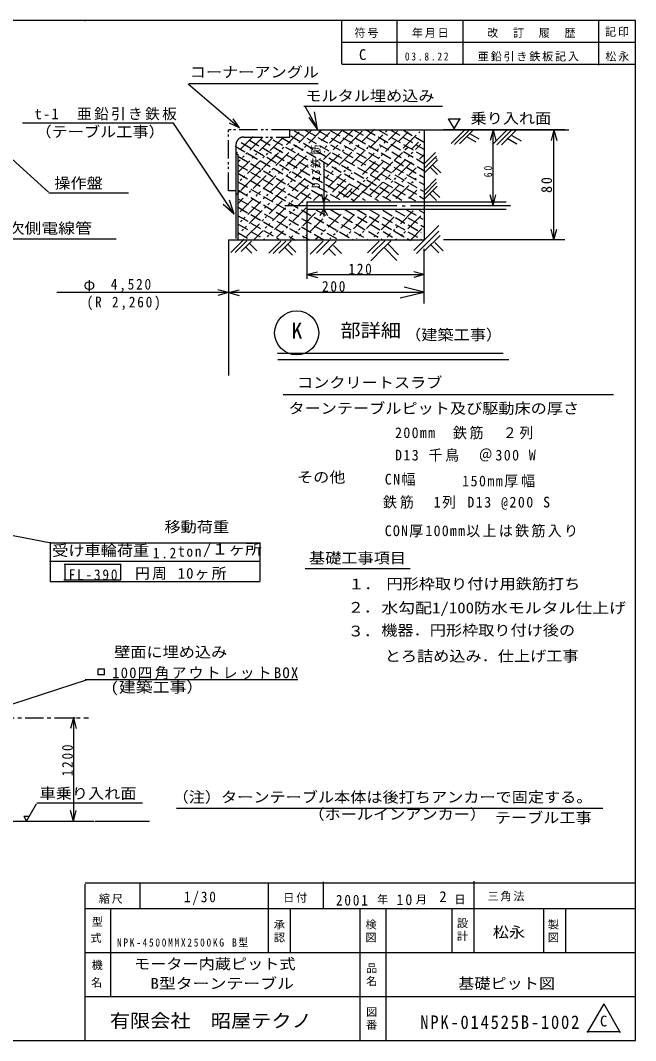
# Model space of a CAD drawing. Units: millimetres, scale not verified. Extents: x -5636 to 5974, y -4212 to 4128.
# Drawn here: x 945 to 5974, y -4212 to 4128 of the extents above; entities that cross this region are included whole.
import ezdxf
from ezdxf.enums import TextEntityAlignment as Align

# ---------------------------------------------------------------- set-up
doc = ezdxf.new("R2010")
doc.units = ezdxf.units.MM
doc.header["$LTSCALE"] = 30
for name, pattern in [('CHAIN1', [8, 5, -1, 1, -1]), ('DASHED3', [4, 3, -1]), ('DOUBLE_CHAIN1', [8.8, 5, -1, 0.6, -0.6, 0.6, -1])]:
    doc.linetypes.add(name, pattern=pattern)
doc.layers.add('0-0', color=7, linetype='Continuous')
doc.styles.add('@ＭＳ ゴシック', font='')
doc.styles.add('ＭＳ ゴシック', font='')
doc.styles.get('@ＭＳ ゴシック').set_extended_font_data('@MS Gothic')
doc.styles.get('ＭＳ ゴシック').set_extended_font_data('MS Gothic')

msp = doc.modelspace()

# ---------------------------------------------------------------- linework, layer by layer
at = {"layer": '0-0'}
for p, q in [((2847.49, 4127.81), (-5636.25, 4127.81)), ((1473.75, 4120.31), (1473.75, 4127.81)), ((5973.75, 4127.81), (2027.77, 4127.81)), ((3573.75, 3773.2), (3573.75, 4127.81)), ((4023.75, 3773.2), (4023.75, 4127.81)), ((4563.75, 3766.87), (4563.75, 4127.81)), ((5673.75, 3760.53), (5673.75, 4127.81)), ((5973.75, 3947.81), (3573.75, 3947.81)), ((5973.75, 3767.81), (3573.75, 3767.81)), ((2324.95, 3612.7), (3378.47, 3612.7)), ((3260.96, 3427.75), (4396.24, 3427.75)), ((3266.6, 3431.01), (3356.27, 3272.36)), ((3374.94, 3237.85), (3349.18, 3380.72)), ((2195.96, 3288.9), (962.71, 3288.9)), ((2692.1, 2544.69), (2195.96, 3288.9)), ((2736.62, 3249.72), (2685.58, 3323.85)), ((3372.6, 3237.85), (3304.68, 3333.87)), ((4443.08, 3323.52), (4490.3, 3241.74)), ((4445.54, 3323.52), (4541.27, 3323.52)), ((4492.18, 3240.06), (4541.05, 3324.72)), ((3144.79, 3233.62), (5428.12, 3233.62)), ((4246.88, 3233.62), (4246.88, 2333.93)), ((5396.02, 3233.62), (4404.99, 3233.62)), ((4581.37, 3236.99), (4466.52, 3122.14)), ((4615.09, 3233.62), (4494.8, 3113.32)), ((4648.81, 3233.62), (4534.11, 3118.91)), ((4591.49, 3179.66), (4667.25, 3135.92)), ((4615.09, 3203.27), (4692.19, 3158.75)), ((4718.61, 3233.62), (4821.85, 3233.62)), ((4808.61, 3233.62), (4785.32, 3146.68)), ((4921.74, 3230.25), (4804.83, 3113.33)), ((4808.61, 2615.62), (4808.61, 3233.62)), ((4808.61, 3233.62), (4831.9, 3146.68)), ((4958.56, 3230.25), (4839, 3110.68)), ((4997.83, 3230.25), (4878.47, 3110.89)), ((4961.01, 3186.06), (5037.12, 3142.12)), ((5306.02, 3233.62), (5282.72, 3146.68)), ((5306.02, 2333.93), (5306.02, 3233.62)), ((5306.02, 3233.62), (5329.31, 3146.68)), ((718.11, 3139.06), (1174.05, 2722.96)), ((4924.19, 3163.97), (5003.79, 3118.02)), ((2706.89, 3033.62), (2721.9, 3033.62)), ((2706.9, 3033.62), (2706.9, 2345.15)), ((2721.9, 3033.62), (2721.9, 2335.74)), ((4244.15, 3027.91), (4208.7, 2992.46)), ((4338.57, 3048.14), (4245.82, 2955.39)), ((4345.31, 3017.79), (4254.01, 2926.49)), ((3424.69, 2970.58), (3424.69, 2525.45)), ((4355.43, 2987.44), (4249.19, 2881.2)), ((4294.73, 2926.74), (4353.96, 2867.51)), ((4314.96, 2946.98), (4380.92, 2881.02)), ((4348.68, 2994.19), (4341.94, 3000.93)), ((4352.26, 2773.68), (4248.44, 2669.86)), ((4347.35, 2803.14), (4249.77, 2705.56)), ((4344.9, 2832.6), (4252.78, 2740.47)), ((1178.48, 2718.54), (1829.18, 2718.54)), ((3423.75, 2647.11), (3407.97, 2707.16)), ((3424.44, 2646.77), (3455.66, 2705.79)), ((4290.9, 2709.86), (4345.12, 2655.64)), ((4320.35, 2731.96), (4373.26, 2679.05)), ((4808.61, 2615.62), (4785.32, 2702.56)), ((4808.61, 2615.62), (4831.9, 2702.56)), ((2692.1, 2544.69), (2601.96, 2623.91)), ((2692.1, 2544.69), (2653.65, 2658.36)), ((3107.7, 2615.62), (4021.88, 2615.62)), ((3286.88, 2645.62), (3286.88, 2585.62)), ((3286.88, 2645.62), (4915.22, 2645.62)), ((3286.88, 2585.62), (4915.22, 2585.62)), ((3424.69, 2586.15), (3393.01, 2531.28)), ((4065.42, 2613.12), (4089.02, 2613.12)), ((4134.38, 2615.62), (4950, 2615.62)), ((4718.61, 2615.62), (4821.85, 2615.62)), ((3287.2, 2580.03), (3287.2, 2016.26)), ((3428.06, 2582.77), (3456.12, 2534.17)), ((4365.55, 2451.26), (4162.3, 2248.01)), ((5306.02, 2333.93), (5282.72, 2420.86)), ((5306.02, 2333.93), (5329.31, 2420.86)), ((370.13, 2341.52), (1727.48, 2341.52)), ((4365.55, 2404.05), (4182.45, 2220.95)), ((4375.66, 2370.32), (4249.19, 2243.85)), ((2646.3, 2333.62), (4247.8, 2333.62)), ((2646.3, 2333.62), (2646.3, 1224.29)), ((2763.67, 2329.12), (2665.61, 2231.07)), ((2795.53, 2326.67), (2699.93, 2231.07)), ((2834.75, 2324.22), (2750.18, 2239.65)), ((2790.63, 2270.29), (2837.2, 2223.71)), ((2820.05, 2302.16), (2877.65, 2244.55)), ((3074.98, 2324.22), (2975.7, 2224.94)), ((3114.2, 2324.22), (3011.25, 2221.26)), ((3158.32, 2326.67), (3057.82, 2226.17)), ((3109.3, 2267.84), (3168.13, 2209.01)), ((3131.36, 2299.7), (3197.54, 2233.52)), ((3420.61, 2324.22), (3313.98, 2217.59)), ((3469.64, 2329.12), (3366.68, 2226.17)), ((3526.02, 2321.77), (3419.39, 2215.14)), ((3469.64, 2258.03), (3521.12, 2206.56)), ((3503.96, 2287.45), (3570.14, 2221.26)), ((3879, 2324.22), (3783.4, 2228.62)), ((3908.42, 2262.94), (3809.14, 2163.66)), ((3923.13, 2326.67), (3818.95, 2222.49)), ((3972.15, 2326.67), (3859.39, 2213.91)), ((3920.68, 2267.84), (4022.41, 2166.11)), ((3950.09, 2297.25), (4037.11, 2210.23)), ((4246.88, 1812.16), (4246.88, 2259.7)), ((4298.1, 2296.13), (4365.63, 2228.6)), ((4331.82, 2312.99), (4401.47, 2243.35)), ((5396.02, 2333.93), (4404.99, 2333.93)), ((3287.2, 2050.43), (3374.13, 2073.73)), ((3287.2, 2050.43), (4246.88, 2050.43)), ((3287.2, 2050.43), (3374.13, 2027.14)), ((4246.88, 2050.43), (4159.94, 2073.73)), ((4246.88, 2050.43), (4159.94, 2027.14)), ((2646.24, 1902.27), (2559.26, 1925.35)), ((2646.16, 1902.11), (2733, 1925.75)), ((4244.99, 1906.15), (4083.21, 1947.75)), ((4246.88, 1902.16), (1244.27, 1902.16)), ((2646.24, 1902.27), (2559.37, 1878.77)), ((2646.24, 1902.27), (2612.4, 1902.19)), ((2646.16, 1902.11), (2666.15, 1902.19)), ((2646.16, 1902.11), (2733.19, 1879.16)), ((4246.77, 1902.61), (4050.34, 1856.35)), ((3046.31, 1406.25), (4891.26, 1406.25)), ((3048.61, 1356.49), (4936.51, 1356.49)), ((3093.75, 1068.75), (5793.75, 1068.75)), ((326.05, 23.48), (1197.53, -143.13)), ((1186.91, -143.27), (2905.2, -143.27)), ((2902.86, -145.61), (2902.86, -454.2)), ((1184.57, -292.89), (2905.2, -292.89)), ((1304.06, -316.52), (1768.24, -316.52)), ((1307.48, -314.81), (1307.48, -439.39)), ((1764.82, -316.52), (1764.82, -444.51)), ((3272.29, -353.29), (4131.97, -353.29)), ((1300.65, -446.22), (1766.53, -446.22)), ((527.76, -1575.2), (1493.12, -1260.99)), ((1475.05, -1259.69), (3212.04, -1259.69)), ((1288.56, -1574.42), (1392.34, -1574.42)), ((1378.56, -1574.42), (1355.26, -1661.35)), ((1378.56, -1569.13), (1378.56, -2418.75)), ((1378.56, -1574.42), (1401.85, -1661.35)), ((995.46, -2418.7), (1077.79, -2276.1)), ((1079.83, -2269.28), (1944.34, -2269.28)), ((1378.56, -2418.75), (1355.26, -2331.82)), ((1378.56, -2418.75), (1401.85, -2331.82)), ((2220.23, -2312.73), (5705.64, -2312.73)), ((972.68, -2378.54), (995.7, -2418.41)), ((973.46, -2378.54), (1019.01, -2378.54)), ((1554.72, -2417.86), (2000.27, -2417.86)), ((-5357.88, -2418.75), (1546.88, -2418.75)), ((1288.56, -2418.75), (1392.34, -2418.75)), ((3423.75, -3128.48), (3423.75, -2914.41)), ((4653.75, -3496.02), (4653.75, -2908.48)), ((1473.75, -4212.19), (1473.75, -2932.19)), ((1474.21, -2922.19), (5973.75, -2922.19)), ((1923.75, -3128.48), (1923.75, -2926.26)), ((2973.75, -3496.02), (2973.75, -2922.16)), ((3153.75, -2923.37), (3153.75, -2922.16)), ((4653.75, -3128.48), (4653.75, -2920.34)), ((1475.32, -3132.19), (5973.75, -3132.19)), ((1683.75, -3846.52), (1683.75, -3128.48)), ((3153.75, -3496.02), (3153.75, -3133.93)), ((3723.75, -4212.19), (3723.75, -3135.94)), ((3933.75, -4212.19), (3933.75, -3135.94)), ((4473.75, -3496.02), (4473.75, -3136.79)), ((5223.75, -3496.02), (5223.75, -3136.79)), ((5403.75, -3496.02), (5403.75, -3136.79)), ((1473.6, -3492.19), (5973.75, -3492.19)), ((1473.6, -3852.19), (5973.75, -3852.19)), ((5713.93, -3912.06), (5578.93, -4145.89)), ((5713.93, -3912.06), (5848.93, -4145.89)), ((5576.48, -4138.68), (5846.48, -4138.68))]:
    msp.add_line(p, q, dxfattribs=at)
at = {"layer": '0-0', "linetype": 'DOUBLE_CHAIN1'}
for p, q in [((3148.09, 3234.25), (2646.9, 3234.25)), ((2646.9, 2734.01), (2646.9, 3234.25)), ((3225.25, 3216.97), (2699.49, 2691.21)), ((2847.05, 3178.18), (2706.4, 3037.54)), ((2927.54, 3173.82), (2723.68, 2969.95)), ((3093.47, 3170.04), (2724.86, 2801.43)), ((3327.24, 3234.11), (2725.36, 2632.23)), ((3407.73, 3229.74), (2726, 2548.02)), ((2771.9, 3174.25), (3148.09, 3174.25)), ((3146.9, 3169.22), (3146.9, 3234.25)), ((3474.98, 3212.14), (3407.13, 3144.29)), ((3667.38, 3234.84), (3424.14, 2991.6)), ((3576.97, 3229.28), (3424.74, 3077.05)), ((3739.59, 3222.2), (3440.1, 2922.7)), ((3839.93, 3237.68), (3441.15, 2838.9)), ((3801.02, 3086.27), (3946.19, 3231.43)), ((3953.1, 3148.48), (4027.41, 3222.79)), ((4039.51, 3141.57), (4113.82, 3215.88)), ((4074.07, 3082.81), (4208.87, 3217.61)), ((2706.9, 3109.25), (2706.9, 2335.01)), ((3006.37, 3167.79), (2723.29, 2884.71)), ((3462.3, 2764.83), (3792.18, 3094.71)), ((3731.9, 2937.65), (3930.84, 3136.59)), ((3742.26, 2868.52), (4013.35, 3139.61)), ((3801.02, 2699.16), (4217.68, 3115.82)), ((4146.65, 3079.36), (4200.23, 3132.93)), ((3283.03, 3020.19), (2722.09, 2459.25)), ((3054.82, 3046.54), (2724.45, 2716.17)), ((3434.65, 3055.16), (3429.47, 3049.98)), ((3294.02, 2946.33), (2725.08, 2377.39)), ((3620.17, 2680.76), (3925.45, 2986.04)), ((3663.09, 2644.18), (4004.95, 2986.04)), ((3849.41, 2674.97), (4155.3, 2980.85)), ((3935.82, 2678.42), (4179.49, 2922.09)), ((3271.91, 2839.37), (2768.6, 2336.05)), ((3496.87, 2723.35), (3655.86, 2882.35)), ((4015.31, 2671.51), (4188.13, 2844.33)), ((3299.45, 2782.05), (2852.1, 2334.7)), ((3527.97, 2685.33), (3650.67, 2808.03)), ((3586.73, 2681.88), (3657.58, 2752.73)), ((2705.37, 2734.25), (2646.9, 2734.25)), ((3313.74, 2711.49), (2951.37, 2349.12)), ((3394.23, 2707.12), (3341.99, 2654.88)), ((4119, 2671.51), (4186.4, 2738.91)), ((3281.81, 2594.7), (3038.9, 2351.8)), ((3358.61, 2553.99), (3149.51, 2344.89)), ((3417.37, 2505.61), (3260.11, 2348.34)), ((3565.99, 2543.63), (3358.61, 2336.25)), ((3669.68, 2536.71), (3474.4, 2341.43)), ((3773.37, 2529.8), (3593.64, 2350.07)), ((3880.52, 2533.26), (3692.15, 2344.89)), ((4001.49, 2522.89), (3830.4, 2351.8)), ((4157.02, 2571.28), (3942.73, 2356.98)), ((4219.24, 2529.8), (4032.6, 2343.16)), ((4226.15, 2426.11), (4138.01, 2337.97)), ((2758.76, 2321.77), (2759.99, 2322.99))]:
    msp.add_line(p, q, dxfattribs=at)
at = {"layer": '0-0', "linetype": 'DASHED3'}
for p, q in [((3074.74, 3172.32), (3969.83, 2655.54)), ((3154.64, 3183.92), (4070.85, 2654.95)), ((3181.82, 3225.96), (4175.98, 2651.99)), ((3272.97, 3231.07), (4244, 2670.45)), ((3381.48, 3226.16), (4237.19, 2732.12)), ((3477.74, 3228.32), (4243.63, 2786.13)), ((3583.51, 3224.99), (4241.2, 2845.27)), ((3668.9, 3233.42), (4244.25, 2901.24)), ((3766.17, 3235), (4244.2, 2959.01)), ((3868.56, 3233.62), (4243.51, 3017.14)), ((3968.21, 3233.82), (4242.45, 3075.49)), ((4070.59, 3232.44), (4241.39, 3133.84)), ((2701.14, 3099.34), (3470.87, 2654.94)), ((2750.43, 3128.62), (3580.38, 2649.44)), ((2816.82, 3148.02), (3671.9, 2654.34)), ((2908.34, 3152.92), (3763.04, 2659.45)), ((3009.08, 3152.49), (3869.18, 2655.91)), ((3749.18, 2730.27), (4108.1, 3089.19)), ((2723.29, 3017.27), (3347.22, 2657.04)), ((2722.8, 2948.27), (3254.45, 2641.32)), ((2722.76, 2879.01), (3666.67, 2334.04)), ((2723.78, 2809.14), (3547.77, 2333.41)), ((2724.16, 2739.64), (3426.5, 2334.14)), ((2724.79, 2600.71), (3193.09, 2330.34)), ((2729.08, 2667.51), (3307.6, 2333.51)), ((2725.56, 2530.99), (3056.83, 2339.73)), ((3361.01, 2579.8), (3782.56, 2336.42)), ((3478.9, 2581.02), (3901.46, 2337.05)), ((3597.8, 2581.65), (4020.72, 2337.48)), ((3692.69, 2584.6), (4134.99, 2329.24)), ((3801.21, 2579.69), (4228.51, 2332.98)), ((3906.97, 2576.36), (4220.98, 2395.07)), ((4009.36, 2574.98), (4245.98, 2438.37)), ((4101.88, 2579.3), (4234.57, 2502.69)), ((4205.27, 2577.34), (4243.75, 2555.13)), ((2724.28, 2462.44), (2939.48, 2338.19)), ((2723.01, 2393.89), (2822.25, 2336.59))]:
    msp.add_line(p, q, dxfattribs=at)
at = {"layer": '0-0', "linetype": 'CHAIN1'}
msp.add_line((503.99, -1574.42), (1502.2, -1574.42), dxfattribs=at)
at = {"layer": '0-0'}
for points in [[(-5636.25, -4212.19), (5973.75, -4212.19), (5973.75, 4127.81)], [(2316.1, 3608.27), (2736.62, 3249.72), (2655.36, 3288.4)], [(1189.25, -138.59), (1189.25, -458.76), (2905.2, -458.76)]]:
    msp.add_lwpolyline(points, dxfattribs=at)
msp.add_lwpolyline([(1630.87, -1222.19), (1580.87, -1222.19), (1580.87, -1172.19), (1630.87, -1172.19)], close=True, dxfattribs=at)
msp.add_circle((3203.63, 1573.21), 180, dxfattribs=at)
at = {"layer": '0-0', "linetype": 'DOUBLE_CHAIN1'}
msp.add_arc((2771.9, 3109.25), 65, 90, 180, dxfattribs=at)

# ---------------------------------------------------------------- texts
at = {"layer": '0-0', "style": 'ＭＳ ゴシック'}
for s, height, p in [('C', 87.98, (3712.72, 3777.95)), ('Φ', 87.98, (1461.27, 1888.62)), ('2', 87.98, (4369.18, -3105.31)), ('型', 65.98, (1528.99, -3294.48)), ('式', 65.98, (1518.43, -3426.45)), ('機', 65.98, (1528.99, -3648.17)), ('名', 65.98, (1523.71, -3790.7)), ('C', 87.98, (5682.49, -4122.69))]:
    msp.add_text(s, height=height, dxfattribs=at).set_placement(p, align=Align.BOTTOM_LEFT)
for s, height, width, p in [('コーナーアングル', 87.98, 1.1, (2329.38, 3634.83)), ('モルタル埋め込み', 87.98, 1.1, (3274.24, 3440.93)), ('乗り入れ面', 87.98, 1.1, (4624.73, 3257.25)), ('（テーブル工事）', 87.98, 1.1, (1069.02, 3147.14)), ('操作盤', 87.98, 1.1, (1222.74, 2727.39)), ('2次側電線管', 87.98, 1.15, (771.36, 2358.6)), ('部詳細', 110, 1.1, (3561.17, 1505.74)), ('（建築工事）', 87.98, 1.1, (4090.35, 1487.4)), ('コンクリートスラブ', 87.98, 1.1, (3206.25, 1096.88)), ('ターンテーブルピット及び駆動床の厚さ', 87.98, 1.1, (3135.94, 885.94)), ('その他', 87.98, 1.1, (3206.25, 323.44)), ('移動荷重', 87.98, 1.1, (2122.98, -82.71)), ('受け車輪荷重', 87.98, 1.1, (1205.61, -276.52)), ('/１ヶ所', 87.98, 1.15, (2437.64, -264.83)), ('基礎工事項目', 87.98, 1.1, (3304.69, -337.5)), ('１．', 87.98, 1.1, (3624.61, -550.59)), ('円形枠取り付け用鉄筋打ち', 87.98, 1.1, (3937.5, -548.44)), ('２．', 87.98, 1.1, (3621.09, -740.85)), ('水勾配1/100防水モルタル仕上げ', 87.98, 1.15, (3895.31, -745.31)), ('３．', 87.98, 1.1, (3621.09, -934.63)), ('機器．円形枠取り付け後の', 87.98, 1.1, (3895.31, -928.12)), ('壁面に埋め込み', 87.98, 1.1, (1711.82, -1106.15)), ('とろ詰め込み．仕上げ工事', 87.98, 1.1, (3923.44, -1139.06)), ('(建築工事）', 87.98, 1.15, (1681.39, -1393.3)), ('車乗り入れ面', 87.98, 1.1, (1102.09, -2261.86)), ('（注）ターンテーブル本体は後打ちアンカーで固定する。', 87.98, 1.1, (2189.25, -2292.08)), ('（ホールインアンカー）', 87.98, 1.1, (3299.41, -2431.49)), ('テーブル工事', 87.98, 1.1, (4823.04, -2460.41)), ('松永', 87.98, 1.1, (4806.58, -3396.41)), ('モーター内蔵ピット式', 87.98, 1.1, (1874.27, -3655.26)), ('B型ターンテーブル', 87.98, 1.15, (2008.52, -3815.33)), ('基礎ピット図', 87.98, 1.1, (4523.18, -3815.33)), ('有限会社\u3000昭屋テクノ', 110, 1.1, (1676.71, -4137.8))]:
    msp.add_text(s, height=height, dxfattribs=dict(at, width=width)).set_placement(p, align=Align.BOTTOM_LEFT)
at = {"layer": '0-0', "color": 3, "style": 'ＭＳ ゴシック'}
msp.add_text('K', height=132, dxfattribs=at).set_placement((3160.27, 1485.7), align=Align.BOTTOM_LEFT)
at = {"layer": '0-0', "attachment_point": 7, "style": 'ＭＳ ゴシック'}
for s, insert, char_height in [('\\T1.17;符号', (3676.12, 3985.12), 65.98), ('\\T1.17;年月日', (4145.36, 3985.12), 65.98), ('\\T1.17;改\u3000訂\u3000履\u3000歴', (4760.66, 3985.12), 65.98), ('\\T1.17;記印', (5724, 3994.44), 65.98), ('\\T1.39;\\W0.85;03.8.22', (4088.37, 3799.21), 65.98), ('\\T1.17;亜鉛引き鉄板記入', (4683.73, 3792.12), 65.98), ('\\T1.17;松永', (5726.32, 3792.2), 65.98), ('\\T1.16;\\~t-1\u3000亜鉛引き鉄板', (991.06, 3310.16), 87.98), ('\\T1.27;\\W0.9;120', (3626.74, 2050.43), 87.98), ('\\T1.28;\\W0.9;4,520', (1684.29, 1904.65), 87.98), ('\\T1.27;\\W0.9;200', (3410.78, 1908.31), 87.98), ('\\T1.28;\\W0.9;(R\\~2,260)', (1486.77, 1758.34), 87.98), ('\\T1.19;\\W0.95;200mm\\~\\~鉄筋\u3000２列', (4007.81, 703.12), 87.98), ('\\T1.2;\\W0.95;D13\\~千鳥\u3000＠300\\~W', (4007.81, 520.31), 87.98), ('\\T1.2;\\W0.95;CN幅', (3923.44, 323.44), 87.98), ('\\T1.21;\\W0.95;150mm厚幅', (4556.25, 309.38), 87.98), ('\\T1.21;\\W0.95;鉄筋\u30001列\\~D13\\~@200\\~S', (3909.38, 126.56), 87.98), ('\\T1.17;\\W0.95;CON厚100mm以上は鉄筋入り', (3923.44, -98.44), 87.98), ('\\T1.27;\\W0.9;1.2', (2028.52, -271.85), 87.98), ('\\T1.27;\\W0.9;ton', (2234.25, -257.82), 87.98), ('\\T1.28;\\W0.9;FL-390', (1340.23, -448.85), 87.98), ('\\T1.16;円周\\~10ヶ所', (1882.93, -446.26), 87.98), ('\\T1.16;100四角アウトレットBOX', (1695.62, -1259.69), 87.98), ('\\T1.28;\\W0.9;1/30', (2282.19, -3102.76), 87.98), ('\\T1.17;日付', (3093.8, -3084.62), 65.98), ('\\T1.17;三角法', (4764.19, -3073.1), 65.98), ('\\T1.17;縮尺', (1587.06, -3093.88), 65.98), ('\\T1.28;\\W0.9;2001', (3524.43, -3109.71), 87.98), ('\\T1.17;\u3000\u3000\u3000年\u3000\u3000月\u3000\u3000日', (3545.54, -3099.16), 65.98), ('\\T1.27;\\W0.95;10', (4019.5, -3105.31), 87.98), ('\\T1.37;\\W0.85;NPK-4500MMX2500KG\\~B型', (1734.87, -3447.57), 65.98), ('\\T1.22;\\W0.9;NPK-014525B-1002', (4213.85, -4118.17), 110)]:
    msp.add_mtext(s, dxfattribs=dict(at, insert=insert, char_height=char_height))
at = {"layer": '0-0', "attachment_point": 7}
for s, insert, char_height, rotation, style in [('\\T1.26;\\W0.95;D13鉄筋', (3401.08, 2758.13), 65.98, 90, 'ＭＳ ゴシック'), ('\\T1.36;\\W0.9;60', (4801.99, 2844.84), 65.98, 90, 'ＭＳ ゴシック'), ('\\T1.27;\\W0.95;80', (5291.71, 2717.37), 87.98, 90, 'ＭＳ ゴシック'), ('\\T1.28;\\W0.9;1200', (1374.68, -2051.94), 87.98, 90, 'ＭＳ ゴシック'), ('\\T1.17;承認', (3018.92, -3217.1), 65.98, 270, '@ＭＳ ゴシック'), ('\\T1.17;検図', (3767.71, -3217.1), 65.98, 270, '@ＭＳ ゴシック'), ('\\T1.17;設計', (4516.51, -3205.58), 65.98, 270, '@ＭＳ ゴシック'), ('\\T1.17;製図', (5259.55, -3217.1), 65.98, 270, '@ＭＳ ゴシック'), ('\\T1.17;品名', (3773.47, -3574.21), 65.98, 270, '@ＭＳ ゴシック'), ('\\T1.17;図番', (3773.47, -3931.33), 65.98, 270, '@ＭＳ ゴシック')]:
    msp.add_mtext(s, dxfattribs=dict(at, insert=insert, char_height=char_height, rotation=rotation, style=style))

doc.saveas('drawing.dxf')
